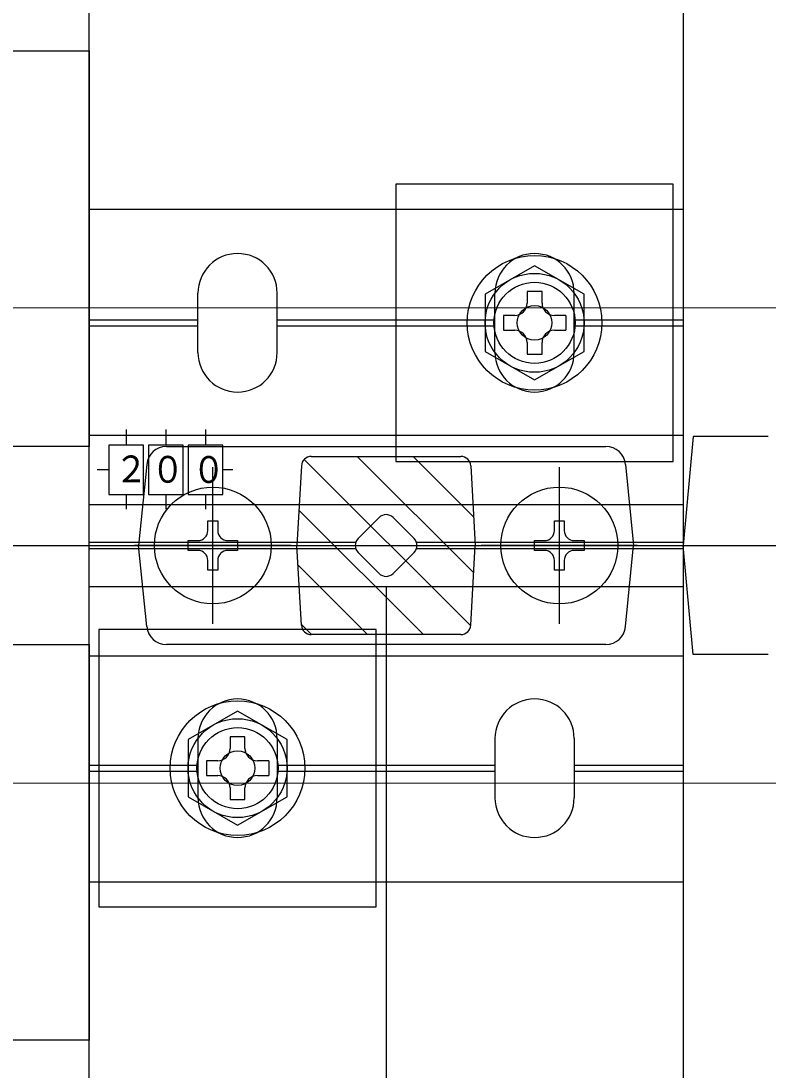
# Model space of a CAD drawing. Units: millimetres, scale not verified. Extents: x -875 to 875, y -1299 to 1292.
# Drawn here: x 13.4 to 88.8, y -958 to -852 of the extents above; entities that cross this region are included whole.
import ezdxf
from ezdxf.enums import TextEntityAlignment as Align

# ---------------------------------------------------------------- set-up
doc = ezdxf.new("R2010")
doc.units = ezdxf.units.MM
doc.header["$LTSCALE"] = 8
doc.layers.add('0-5_YKK_12', color=2, linetype='Continuous', lineweight=18)
for name, color, linetype in [('0-6_YKK_13', 4, 'Continuous'), ('0-8_YKK_D', 6, 'Continuous'), ('0-A_YSS_K', 3, 'Continuous')]:
    doc.layers.add(name, color=color, linetype=linetype)
doc.styles.add('ＭＳ ゴシック', font='')
doc.styles.get('ＭＳ ゴシック').set_extended_font_data('MS Gothic')

msp = doc.modelspace()

# ---------------------------------------------------------------- linework, layer by layer
at = {"layer": '0-5_YKK_12'}
for p, q in [((254.757, -880.966), (-14.243, -880.966)), ((254.757, -928.966), (-14.243, -928.966))]:
    msp.add_line(p, q, dxfattribs=at)
at = {"layer": '0-6_YKK_13'}
for p, q in [((20.257, -870.966), (80.257, -870.966)), ((31.257, -885.466), (31.257, -879.466)), ((39.257, -885.466), (39.257, -879.466)), ((61.257, -885.466), (61.257, -879.466)), ((66.007, -879.316), (64.507, -879.316)), ((64.507, -879.316), (64.507, -880.466)), ((66.007, -880.466), (66.007, -879.316)), ((69.257, -885.466), (69.257, -879.466)), ((63.257, -881.716), (62.107, -881.716)), ((68.407, -881.716), (67.257, -881.716)), ((68.407, -881.716), (68.407, -883.216)), ((20.257, -882.166), (31.257, -882.166)), ((20.257, -882.766), (31.257, -882.766)), ((39.257, -882.166), (61.257, -882.166)), ((39.257, -882.766), (61.257, -882.766)), ((69.257, -882.166), (80.257, -882.166)), ((69.257, -882.766), (80.257, -882.766)), ((67.257, -883.216), (68.407, -883.216)), ((64.507, -884.466), (64.507, -885.616)), ((66.007, -885.616), (66.007, -884.466)), ((64.507, -885.616), (66.007, -885.616)), ((24.007, -893.256), (24.007, -894.816)), ((28.007, -893.256), (28.007, -894.816)), ((32.007, -893.256), (32.007, -894.816)), ((20.257, -893.816), (80.257, -893.816)), ((28.067, -894.966), (72.447, -894.966)), ((58.805, -913.079), (41.99, -896.265)), ((42.703, -895.966), (57.811, -895.966)), ((59.104, -907.721), (47.349, -895.966)), ((59.095, -902.056), (53.005, -895.966)), ((22.257, -897.316), (21.086, -897.316)), ((26.077, -896.767), (25.257, -904.966)), ((32.757, -912.866), (32.757, -897.066)), ((34.792, -897.316), (33.757, -897.316)), ((41.704, -896.911), (41.257, -904.966)), ((58.809, -896.911), (59.257, -904.966)), ((67.757, -912.866), (67.757, -897.066)), ((74.437, -896.767), (75.257, -904.966)), ((24.007, -899.816), (24.007, -901.291)), ((28.007, -899.816), (28.007, -901.291)), ((32.007, -899.816), (32.007, -901.291)), ((20.257, -900.816), (80.257, -900.816)), ((54.035, -913.966), (41.456, -901.387)), ((47.429, -904.259), (49.55, -902.138)), ((50.964, -902.138), (53.085, -904.259)), ((47.182, -904.666), (20.257, -904.666)), ((40.657, -904.966), (24.857, -904.966)), ((26.077, -913.165), (25.257, -904.966)), ((41.704, -913.022), (41.257, -904.966)), ((80.257, -904.666), (53.332, -904.666)), ((58.809, -913.022), (59.257, -904.966)), ((75.657, -904.966), (59.857, -904.966)), ((74.437, -913.165), (75.257, -904.966)), ((20.257, -905.266), (47.182, -905.266)), ((31.257, -905.466), (30.257, -905.466)), ((49.55, -907.794), (47.429, -905.673)), ((53.085, -905.673), (50.964, -907.794)), ((53.332, -905.266), (80.257, -905.266)), ((66.257, -905.466), (65.257, -905.466)), ((48.378, -913.966), (41.367, -906.956)), ((20.257, -909.116), (80.257, -909.116)), ((42.721, -913.966), (41.7, -912.945)), ((57.811, -913.966), (42.703, -913.966)), ((72.447, -914.966), (28.067, -914.966)), ((20.257, -916.116), (80.257, -916.116)), ((36.007, -924.316), (34.507, -924.316)), ((34.507, -924.316), (34.507, -925.466)), ((36.007, -925.466), (36.007, -924.316)), ((31.257, -924.466), (31.257, -930.466)), ((39.257, -924.466), (39.257, -930.466)), ((61.257, -924.466), (61.257, -930.466)), ((69.257, -924.466), (69.257, -930.466)), ((20.257, -927.166), (31.257, -927.166)), ((33.257, -926.716), (32.107, -926.716)), ((38.407, -926.716), (37.257, -926.716)), ((38.407, -926.716), (38.407, -928.216)), ((39.257, -927.166), (61.257, -927.166)), ((69.257, -927.166), (80.257, -927.166)), ((20.257, -927.766), (31.257, -927.766)), ((37.257, -928.216), (38.407, -928.216)), ((39.257, -927.766), (61.257, -927.766)), ((69.257, -927.766), (80.257, -927.766)), ((34.507, -929.466), (34.507, -930.616)), ((36.007, -930.616), (36.007, -929.466)), ((34.507, -930.616), (36.007, -930.616)), ((20.257, -938.966), (80.257, -938.966))]:
    msp.add_line(p, q, dxfattribs=at)
for points in [[(80.257, -806.266), (80.257, -1003.666), (20.257, -1003.666), (20.257, -806.266)], [(20.257, -854.966), (20.257, -894.966), (-19.743, -894.966), (-19.743, -854.966)], [(51.257, -868.466), (51.257, -896.466), (79.257, -896.466), (79.257, -868.466)], [(70.257, -879.579), (65.257, -876.693), (60.257, -879.579), (60.257, -885.353), (65.257, -888.24), (70.257, -885.353)], [(22.257, -899.816), (25.757, -899.816), (25.757, -894.816), (22.257, -894.816)], [(26.257, -899.816), (29.757, -899.816), (29.757, -894.816), (26.257, -894.816)], [(30.257, -899.816), (33.757, -899.816), (33.757, -894.816), (30.257, -894.816)], [(21.257, -913.466), (21.257, -941.466), (49.257, -941.466), (49.257, -913.466)], [(20.257, -914.966), (20.257, -954.966), (-19.743, -954.966), (-19.743, -914.966)], [(40.257, -924.579), (35.257, -921.693), (30.257, -924.579), (30.257, -930.353), (35.257, -933.24), (40.257, -930.353)]]:
    msp.add_lwpolyline(points, close=True, dxfattribs=at)
for points in [[(62.107, -881.716), (62.107, -883.216), (63.257, -883.216)], [(88.833, -893.937), (86.618, -893.966), (86.514, -893.966), (81.257, -893.966), (80.257, -904.966)], [(32.257, -903.466), (32.257, -902.466), (33.257, -902.466), (33.257, -903.466)], [(67.257, -903.466), (67.257, -902.466), (68.257, -902.466), (68.257, -903.466)], [(30.257, -905.466), (30.257, -904.466), (31.257, -904.466)], [(34.257, -904.466), (35.257, -904.466), (35.257, -905.466), (34.257, -905.466)], [(65.257, -905.466), (65.257, -904.466), (66.257, -904.466)], [(69.257, -904.466), (70.257, -904.466), (70.257, -905.466), (69.257, -905.466)], [(88.833, -915.995), (86.618, -915.966), (86.514, -915.966), (81.257, -915.966), (80.257, -904.966)], [(33.257, -906.466), (33.257, -907.466), (32.257, -907.466), (32.257, -906.466)], [(68.257, -906.466), (68.257, -907.466), (67.257, -907.466), (67.257, -906.466)], [(32.107, -926.716), (32.107, -928.216), (33.257, -928.216)]]:
    msp.add_lwpolyline(points, dxfattribs=at)
for centre, radius in [((65.257, -882.466), 6.8), ((65.257, -882.466), 5), ((65.257, -882.466), 4.1), ((65.257, -882.466), 1.75), ((32.757, -904.966), 5.9), ((67.757, -904.966), 5.9), ((35.257, -927.466), 6.8), ((35.257, -927.466), 5), ((35.257, -927.466), 4.1), ((35.257, -927.466), 1.75)]:
    msp.add_circle(centre, radius, dxfattribs=at)
for centre, radius, start, end in [((35.257, -879.466), 4, 0, 180), ((65.257, -879.466), 4, 0, 180), ((63.257, -880.466), 1.25, 270, 0), ((67.257, -880.466), 1.25, 180, 270), ((63.257, -884.466), 1.25, 0, 90), ((67.257, -884.466), 1.25, 90, 180), ((35.257, -885.466), 4, 180, 0), ((65.257, -885.466), 4, 180, 0), ((28.067, -896.966), 2, 90, 174.28941), ((72.447, -896.966), 2, 5.71059, 90), ((42.703, -896.966), 1, 90, 176.82017), ((57.811, -896.966), 1, 3.17983, 90), ((50.257, -902.845), 1, 45, 135), ((31.257, -903.466), 1, 270, 0), ((34.257, -903.466), 1, 180, 270), ((66.257, -903.466), 1, 270, 0), ((69.257, -903.466), 1, 180, 270), ((48.136, -904.966), 1, 135, 225), ((52.378, -904.966), 1, 315, 45), ((31.257, -906.466), 1, 0, 90), ((34.257, -906.466), 1, 90, 180), ((66.257, -906.466), 1, 0, 90), ((69.257, -906.466), 1, 90, 180), ((50.257, -907.087), 1, 225, 315), ((28.067, -912.966), 2, 185.71059, 270), ((42.703, -912.966), 1, 183.17983, 270), ((57.811, -912.966), 1, 270, 356.82017), ((72.447, -912.966), 2, 270, 354.28941), ((35.257, -924.466), 4, 0, 180), ((65.257, -924.466), 4, 0, 180), ((33.257, -925.466), 1.25, 270, 0), ((37.257, -925.466), 1.25, 180, 270), ((33.257, -929.466), 1.25, 0, 90), ((37.257, -929.466), 1.25, 90, 180), ((35.257, -930.466), 4, 180, 0), ((65.257, -930.466), 4, 180, 0)]:
    msp.add_arc(centre, radius, start, end, dxfattribs=at)
at = {"layer": '0-8_YKK_D'}
msp.add_line((50.257, -909.087), (50.257, -1035.966), dxfattribs=at)
at = {"layer": '0-A_YSS_K'}
msp.add_line((-314.743, -904.966), (805.257, -904.966), dxfattribs=at)

# ---------------------------------------------------------------- texts
at = {"layer": '0-6_YKK_13', "style": 'ＭＳ ゴシック', "width": 0.9}
for s, p in [('２', (22.851, -899.398)), ('０', (26.54, -899.438)), ('０', (30.676, -899.456))]:
    msp.add_text(s, height=2.711, dxfattribs=at).set_placement(p, align=Align.BOTTOM_LEFT)

doc.saveas('drawing.dxf')
